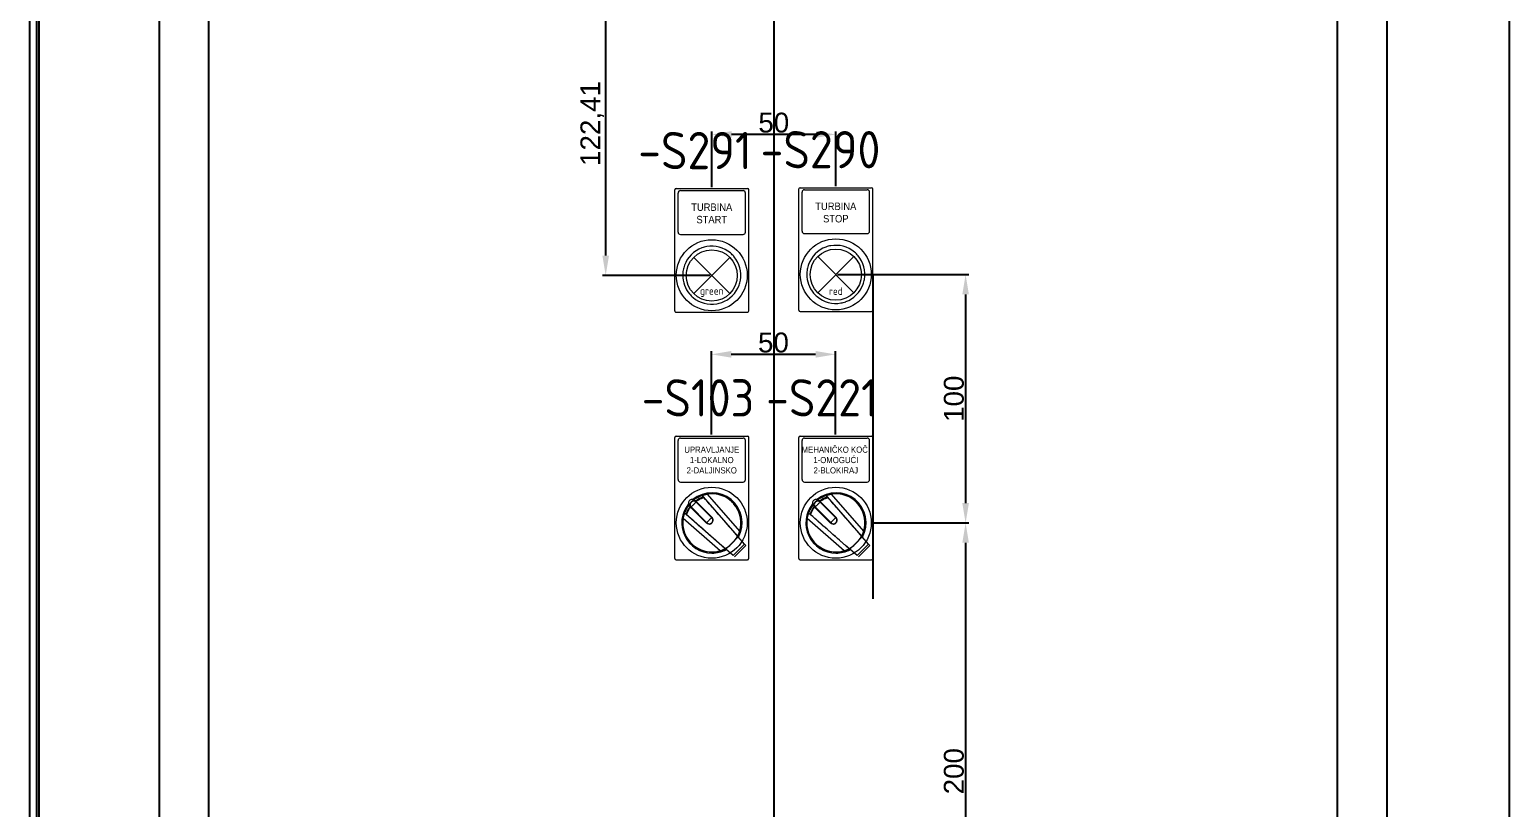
# Model space of a CAD drawing. Header units: millimetres. Extents: x 2936 to 53953, y 1541 to 47526.
# Drawn here: x 42354 to 42950, y 46300 to 46614 of the extents above; entities that cross this region are included whole.
import ezdxf
from ezdxf.enums import TextEntityAlignment as Align

# ---------------------------------------------------------------- set-up
doc = ezdxf.new("R2010")
doc.units = ezdxf.units.MM
doc.linetypes.add('ACAD_ISO03W100', pattern=[30, 12, -18])
doc.layers.add('! NO PLOT !', color=7, linetype='Continuous', true_color=0xff75dd, plot=False)
doc.layers.add('000-PI-Oprema', color=30, linetype='Continuous', lineweight=5)
doc.layers.add('000-PI-ORMAR', color=2, linetype='Continuous')
doc.layers.add('000-PI_TEXT', color=7, linetype='Continuous')
doc.layers.add('KOTE', color=30, linetype='Continuous', plot=False)
doc.styles.add('PI0', font='isocpeur.ttf', dxfattribs={"width": 0.9})
doc.styles.get("Standard").update_dxf_attribs({"font": 'arial.ttf'})
doc.dimstyles.new('ISO-25-lb', dxfattribs={"dimtxt": 8, "dimasz": 8, "dimexe": 1.25, "dimexo": 0.625, "dimtad": 1, "dimtxsty": 'Standard', "dimcen": 5, "dimadec": 0, "dimazin": 0, "dimtfac": 1, "dimtmove": 0, "dimatfit": 3, "dimfxl": 1, "dimarcsym": 0})

# ---------------------------------------------------------------- blocks, each defined once
blk = doc.blocks.new('VX 8226.000_font')
at = {"layer": '! NO PLOT !'}
for p, q in [((24716.17, 8457.65), (24716.17, 6417.65)), ((24736.17, 6422.65), (24736.17, 8452.65)), ((25191.17, 6422.65), (25191.17, 8452.65)), ((25211.17, 6417.65), (25211.17, 8457.65))]:
    blk.add_line(p, q, dxfattribs=at)
at = {"layer": '000-PI-ORMAR'}
for p, q in [((24667.67, 8529.9), (24667.67, 6345.4)), ((24663.98, 8509.4), (24663.98, 6358.4)), ((24666.7, 8509.4), (24666.7, 6358.4)), ((25260.45, 6377.4), (25260.45, 8497.9))]:
    blk.add_line(p, q, dxfattribs=at)
blk = doc.blocks.new('Label_holder_rectangular')
at = {"layer": '000-PI-Oprema'}
for p, q in [((-14.9, -14.4), (-14.9, 34.400002)), ((-14.4, 34.900002), (14.4, 34.900002)), ((-13.6, 17.4), (-13.6, 33.099998)), ((-12.6, 34.099998), (12.6, 34.099998)), ((13.6, 17.4), (13.6, 33.099998)), ((14.9, -14.4), (14.9, 34.400002)), ((-12.6, 16.4), (12.6, 16.4)), ((-14.4, -14.9), (14.4, -14.9))]:
    blk.add_line(p, q, dxfattribs=at)
blk.add_circle((0, 0), 14.3, dxfattribs=at)
for centre, radius, start, end in [((-14.4, 34.4), 0.5, 89.999956, 179.999825), ((-12.6, 33.1), 1, 90.000022, 180.000087), ((12.6, 33.1), 1, 359.999913, 89.999978), ((14.4, 34.4), 0.5, 0.000175, 90.000044), ((-12.6, 17.4), 1, 180, 269.999978), ((12.6, 17.4), 1, 270.000022, 0), ((0, 0), 11.7, 109.999999, 160.000001), ((0, 0), 11.704999, 100, 110), ((0, 0), 11.7, 50, 100), ((0, 0), 11.705, 40.000001, 49.999999), ((0, 0), 11.7, 350, 40), ((0, 0), 11.7, 170, 180), ((0, 0), 11.7, 180, 220), ((0, 0), 11.705, 160, 170), ((0, 0), 11.7, 289.999999, 340.000001), ((0, 0), 11.705, 340, 350), ((0, 0), 11.705, 220.000001, 229.999999), ((0, 0), 11.7, 230, 280), ((0, 0), 11.704999, 280, 290), ((-14.4, -14.4), 0.5, 180, 270.000044), ((14.4, -14.4), 0.5, 269.999956, 0)]:
    blk.add_arc(centre, radius, start, end, dxfattribs=at)
blk = doc.blocks.new('*D893')
at = {"layer": 'Defpoints', "color": 0, "lineweight": 25, "ltscale": 0.25, "transparency": 16777216}
for p in [(42678.96, 46515.41), (42693.86, 46415.41), (42731.29, 46415.41)]:
    blk.add_point(p, dxfattribs=at)
at = {"layer": 'KOTE', "color": 0, "linetype": 'Continuous', "lineweight": -2, "ltscale": 0.25, "transparency": 16777216}
for p, q in [((42679.59, 46515.41), (42732.54, 46515.41)), ((42731.29, 46507.41), (42731.29, 46423.41)), ((42694.49, 46415.41), (42732.54, 46415.41))]:
    blk.add_line(p, q, dxfattribs=at)
at = {"layer": 'KOTE', "color": 0, "lineweight": 25, "ltscale": 0.25, "transparency": 16777216}
for points in [[(42729.95, 46507.41), (42732.62, 46507.41), (42731.29, 46515.41)], [(42729.95, 46423.41), (42732.62, 46423.41), (42731.29, 46415.41)]]:
    blk.add_solid(points, dxfattribs=at)
at = {"layer": 'KOTE', "color": 0, "lineweight": 25, "ltscale": 0.25, "transparency": 16777216, "insert": (42726.58, 46465.41), "char_height": 8, "attachment_point": 5, "rotation": 90}
blk.add_mtext('100', dxfattribs=at)
blk = doc.blocks.new('*D888')
at = {"layer": 'Defpoints', "color": 0, "lineweight": 25, "ltscale": 0.25, "transparency": 16777216}
for p in [(42693.86, 46415.41), (42653.96, 46215.41), (42731.29, 46215.41)]:
    blk.add_point(p, dxfattribs=at)
at = {"layer": 'KOTE', "color": 0, "linetype": 'Continuous', "lineweight": -2, "ltscale": 0.25, "transparency": 16777216}
for p, q in [((42694.49, 46415.41), (42732.54, 46415.41)), ((42731.29, 46407.41), (42731.29, 46223.41)), ((42654.59, 46215.41), (42732.54, 46215.41))]:
    blk.add_line(p, q, dxfattribs=at)
at = {"layer": 'KOTE', "color": 0, "lineweight": 25, "ltscale": 0.25, "transparency": 16777216}
for points in [[(42729.95, 46407.41), (42732.62, 46407.41), (42731.29, 46415.41)], [(42729.95, 46223.41), (42732.62, 46223.41), (42731.29, 46215.41)]]:
    blk.add_solid(points, dxfattribs=at)
at = {"layer": 'KOTE', "color": 0, "lineweight": 25, "ltscale": 0.25, "transparency": 16777216, "insert": (42726.58, 46315.41), "char_height": 8, "attachment_point": 5, "rotation": 90}
blk.add_mtext('200', dxfattribs=at)
blk = doc.blocks.new('*D895')
at = {"layer": 'Defpoints', "color": 0, "lineweight": 25, "ltscale": 0.25, "transparency": 16777216}
for p in [(42628.96, 46571.86), (42628.96, 46550.05), (42678.96, 46550.41)]:
    blk.add_point(p, dxfattribs=at)
at = {"layer": 'KOTE', "color": 0, "linetype": 'Continuous', "lineweight": -2, "ltscale": 0.25, "transparency": 16777216}
for p, q in [((42628.96, 46550.68), (42628.96, 46573.11)), ((42678.96, 46551.03), (42678.96, 46573.11)), ((42670.96, 46571.86), (42636.96, 46571.86))]:
    blk.add_line(p, q, dxfattribs=at)
at = {"layer": 'KOTE', "color": 0, "lineweight": 25, "ltscale": 0.25, "transparency": 16777216}
for points in [[(42636.96, 46573.19), (42636.96, 46570.52), (42628.96, 46571.86)], [(42670.96, 46573.19), (42670.96, 46570.52), (42678.96, 46571.86)]]:
    blk.add_solid(points, dxfattribs=at)
at = {"layer": 'KOTE', "color": 0, "lineweight": 25, "ltscale": 0.25, "transparency": 16777216, "insert": (42653.96, 46576.57), "char_height": 8, "attachment_point": 5}
blk.add_mtext('50', dxfattribs=at)
blk = doc.blocks.new('*D889')
at = {"layer": 'Defpoints', "color": 0, "lineweight": 25, "ltscale": 0.25, "transparency": 16777216}
for p in [(42628.82, 46483.3), (42628.82, 46450.41), (42678.82, 46450.41)]:
    blk.add_point(p, dxfattribs=at)
at = {"layer": 'KOTE', "color": 0, "linetype": 'Continuous', "lineweight": -2, "ltscale": 0.25, "transparency": 16777216}
for p, q in [((42628.82, 46451.03), (42628.82, 46484.55)), ((42670.82, 46483.3), (42636.82, 46483.3)), ((42678.82, 46451.03), (42678.82, 46484.55))]:
    blk.add_line(p, q, dxfattribs=at)
at = {"layer": 'KOTE', "color": 0, "lineweight": 25, "ltscale": 0.25, "transparency": 16777216}
for points in [[(42636.82, 46484.63), (42636.82, 46481.96), (42628.82, 46483.3)], [(42670.82, 46484.63), (42670.82, 46481.96), (42678.82, 46483.3)]]:
    blk.add_solid(points, dxfattribs=at)
at = {"layer": 'KOTE', "color": 0, "lineweight": 25, "ltscale": 0.25, "transparency": 16777216, "insert": (42653.82, 46488.01), "char_height": 8, "attachment_point": 5}
blk.add_mtext('50', dxfattribs=at)
blk = doc.blocks.new('*D940')
at = {"layer": 'Defpoints', "color": 0, "lineweight": 25, "ltscale": 0.25, "transparency": 16777216}
for p in [(42586.21, 46637.47), (42628.96, 46637.47), (42628.96, 46515.05)]:
    blk.add_point(p, dxfattribs=at)
at = {"layer": 'KOTE', "color": 0, "linetype": 'Continuous', "lineweight": -2, "ltscale": 0.25, "transparency": 16777216}
for p, q in [((42628.34, 46637.47), (42584.96, 46637.47)), ((42586.21, 46523.05), (42586.21, 46629.47)), ((42628.34, 46515.05), (42584.96, 46515.05))]:
    blk.add_line(p, q, dxfattribs=at)
at = {"layer": 'KOTE', "color": 0, "lineweight": 25, "ltscale": 0.25, "transparency": 16777216}
for points in [[(42584.88, 46629.47), (42587.55, 46629.47), (42586.21, 46637.47)], [(42584.88, 46523.05), (42587.55, 46523.05), (42586.21, 46515.05)]]:
    blk.add_solid(points, dxfattribs=at)
at = {"layer": 'KOTE', "color": 0, "lineweight": 25, "ltscale": 0.25, "transparency": 16777216, "insert": (42580.78, 46576.26), "char_height": 8, "attachment_point": 5, "rotation": 90}
blk.add_mtext('122,41', dxfattribs=at)

msp = doc.modelspace()

# ---------------------------------------------------------------- linework, layer by layer
at = {"layer": '! NO PLOT !', "lineweight": 25, "ltscale": 0.25}
for p, q in [((42653.964, 47420.899), (42653.964, 46013.706)), ((42693.864, 46515.407), (42693.864, 46384.859))]:
    msp.add_line(p, q, dxfattribs=at)
at = {"layer": '000-PI-Oprema'}
for p, q in [((42621.681, 46522.337), (42636.248, 46507.771)), ((42636.248, 46522.337), (42621.681, 46507.771)), ((42671.681, 46522.691), (42686.248, 46508.124)), ((42686.248, 46522.691), (42671.681, 46508.124)), ((42621.855, 46424.705), (42621.851, 46424.709)), ((42621.867, 46424.692), (42621.855, 46424.705)), ((42621.887, 46424.672), (42621.867, 46424.692)), ((42621.917, 46424.643), (42621.887, 46424.672)), ((42628.963, 46417.455), (42621.915, 46424.503)), ((42621.955, 46424.605), (42621.917, 46424.643)), ((42622.2, 46424.359), (42621.955, 46424.605)), ((42622.285, 46424.275), (42622.2, 46424.359)), ((42622.379, 46424.18), (42622.285, 46424.275)), ((42629.339, 46417.22), (42622.379, 46424.18)), ((42622.499, 46424.202), (42622.445, 46424.255)), ((42622.526, 46424.175), (42622.499, 46424.202)), ((42622.554, 46424.146), (42622.526, 46424.175)), ((42622.643, 46424.058), (42622.554, 46424.146)), ((42622.643, 46424.058), (42622.902, 46424.243)), ((42629.016, 46417.684), (42622.643, 46424.058)), ((42622.902, 46424.243), (42623.167, 46424.419)), ((42623.167, 46424.419), (42623.437, 46424.588)), ((42623.437, 46424.588), (42623.713, 46424.748)), ((42623.713, 46424.748), (42623.994, 46424.9)), ((42623.994, 46424.9), (42624.279, 46425.044)), ((42624.279, 46425.044), (42624.568, 46425.179)), ((42624.568, 46425.179), (42624.862, 46425.306)), ((42624.862, 46425.306), (42625.16, 46425.423)), ((42625.041, 46426.459), (42625.043, 46426.46)), ((42625.045, 46426.455), (42625.041, 46426.459)), ((42625.043, 46426.46), (42625.052, 46426.463)), ((42625.057, 46426.441), (42625.045, 46426.455)), ((42625.052, 46426.463), (42625.066, 46426.469)), ((42625.077, 46426.418), (42625.057, 46426.441)), ((42625.066, 46426.469), (42625.086, 46426.476)), ((42625.106, 46426.385), (42625.077, 46426.418)), ((42625.086, 46426.476), (42625.113, 46426.485)), ((42625.144, 46426.342), (42625.106, 46426.385)), ((42625.113, 46426.485), (42625.145, 46426.496)), ((42625.191, 46426.288), (42625.144, 46426.342)), ((42625.145, 46426.496), (42625.182, 46426.509)), ((42625.16, 46425.423), (42625.461, 46425.532)), ((42625.182, 46426.509), (42625.226, 46426.524)), ((42625.248, 46426.223), (42625.191, 46426.288)), ((42625.226, 46426.524), (42625.275, 46426.541)), ((42625.314, 46426.148), (42625.248, 46426.223)), ((42625.275, 46426.541), (42625.329, 46426.559)), ((42625.389, 46426.062), (42625.314, 46426.148)), ((42625.329, 46426.559), (42625.387, 46426.578)), ((42625.387, 46426.578), (42625.45, 46426.599)), ((42625.474, 46425.966), (42625.389, 46426.062)), ((42625.45, 46426.599), (42625.517, 46426.62)), ((42625.461, 46425.532), (42625.766, 46425.631)), ((42625.568, 46425.858), (42625.474, 46425.966)), ((42625.517, 46426.62), (42625.586, 46426.641)), ((42625.582, 46425.841), (42625.554, 46425.873)), ((42639.307, 46410.203), (42625.568, 46425.858)), ((42625.611, 46425.808), (42625.582, 46425.841)), ((42625.586, 46426.641), (42625.659, 46426.663)), ((42625.64, 46425.774), (42625.611, 46425.808)), ((42625.671, 46425.74), (42625.64, 46425.774)), ((42625.659, 46426.663), (42625.736, 46426.686)), ((42625.702, 46425.704), (42625.671, 46425.74)), ((42625.733, 46425.668), (42625.702, 46425.704)), ((42625.766, 46425.631), (42625.733, 46425.668)), ((42625.736, 46426.686), (42625.817, 46426.709)), ((42626.496, 46424.799), (42625.766, 46425.631)), ((42625.817, 46426.709), (42625.902, 46426.733)), ((42625.902, 46426.733), (42625.991, 46426.758)), ((42625.991, 46426.758), (42626.084, 46426.782)), ((42626.084, 46426.782), (42626.179, 46426.806)), ((42626.179, 46426.806), (42626.277, 46426.83)), ((42626.277, 46426.83), (42626.378, 46426.854)), ((42626.378, 46426.854), (42626.48, 46426.877)), ((42626.48, 46426.877), (42626.584, 46426.9)), ((42627.226, 46423.967), (42626.496, 46424.799)), ((42626.584, 46426.9), (42626.689, 46426.922)), ((42626.689, 46426.922), (42626.794, 46426.943)), ((42626.794, 46426.943), (42626.9, 46426.963)), ((42626.9, 46426.963), (42627.005, 46426.982)), ((42627.005, 46426.982), (42627.11, 46426.999)), ((42627.11, 46426.999), (42627.213, 46427.016)), ((42640.305, 46412.098), (42627.213, 46427.016)), ((42627.956, 46423.136), (42627.226, 46423.967)), ((42671.855, 46424.705), (42671.851, 46424.709)), ((42671.867, 46424.692), (42671.855, 46424.705)), ((42671.887, 46424.672), (42671.867, 46424.692)), ((42671.917, 46424.643), (42671.887, 46424.672)), ((42678.963, 46417.455), (42671.915, 46424.503)), ((42671.955, 46424.605), (42671.917, 46424.643)), ((42672.2, 46424.359), (42671.955, 46424.605)), ((42672.285, 46424.275), (42672.2, 46424.359)), ((42672.379, 46424.18), (42672.285, 46424.275)), ((42679.339, 46417.22), (42672.379, 46424.18)), ((42672.499, 46424.202), (42672.445, 46424.255)), ((42672.526, 46424.175), (42672.499, 46424.202)), ((42672.554, 46424.146), (42672.526, 46424.175)), ((42672.643, 46424.058), (42672.554, 46424.146)), ((42672.643, 46424.058), (42672.902, 46424.243)), ((42679.016, 46417.684), (42672.643, 46424.058)), ((42672.902, 46424.243), (42673.167, 46424.419)), ((42673.167, 46424.419), (42673.437, 46424.588)), ((42673.437, 46424.588), (42673.713, 46424.748)), ((42673.713, 46424.748), (42673.994, 46424.9)), ((42673.994, 46424.9), (42674.279, 46425.044)), ((42674.279, 46425.044), (42674.568, 46425.179)), ((42674.568, 46425.179), (42674.862, 46425.306)), ((42674.862, 46425.306), (42675.16, 46425.423)), ((42675.041, 46426.459), (42675.043, 46426.46)), ((42675.045, 46426.455), (42675.041, 46426.459)), ((42675.043, 46426.46), (42675.052, 46426.463)), ((42675.057, 46426.441), (42675.045, 46426.455)), ((42675.052, 46426.463), (42675.066, 46426.469)), ((42675.077, 46426.418), (42675.057, 46426.441)), ((42675.066, 46426.469), (42675.086, 46426.476)), ((42675.106, 46426.385), (42675.077, 46426.418)), ((42675.086, 46426.476), (42675.113, 46426.485)), ((42675.144, 46426.342), (42675.106, 46426.385)), ((42675.113, 46426.485), (42675.145, 46426.496)), ((42675.191, 46426.288), (42675.144, 46426.342)), ((42675.145, 46426.496), (42675.182, 46426.509)), ((42675.16, 46425.423), (42675.461, 46425.532)), ((42675.182, 46426.509), (42675.226, 46426.524)), ((42675.248, 46426.223), (42675.191, 46426.288)), ((42675.226, 46426.524), (42675.275, 46426.541)), ((42675.314, 46426.148), (42675.248, 46426.223)), ((42675.275, 46426.541), (42675.329, 46426.559)), ((42675.389, 46426.062), (42675.314, 46426.148)), ((42675.329, 46426.559), (42675.387, 46426.578)), ((42675.387, 46426.578), (42675.45, 46426.599)), ((42675.474, 46425.966), (42675.389, 46426.062)), ((42675.45, 46426.599), (42675.517, 46426.62)), ((42675.461, 46425.532), (42675.766, 46425.631)), ((42675.568, 46425.858), (42675.474, 46425.966)), ((42675.517, 46426.62), (42675.586, 46426.641)), ((42675.582, 46425.841), (42675.554, 46425.873)), ((42689.307, 46410.203), (42675.568, 46425.858)), ((42675.611, 46425.808), (42675.582, 46425.841)), ((42675.586, 46426.641), (42675.659, 46426.663)), ((42675.64, 46425.774), (42675.611, 46425.808)), ((42675.671, 46425.74), (42675.64, 46425.774)), ((42675.659, 46426.663), (42675.736, 46426.686)), ((42675.702, 46425.704), (42675.671, 46425.74)), ((42675.733, 46425.668), (42675.702, 46425.704)), ((42675.766, 46425.631), (42675.733, 46425.668)), ((42675.736, 46426.686), (42675.817, 46426.709)), ((42676.496, 46424.799), (42675.766, 46425.631)), ((42675.817, 46426.709), (42675.902, 46426.733)), ((42675.902, 46426.733), (42675.991, 46426.758)), ((42675.991, 46426.758), (42676.084, 46426.782)), ((42676.084, 46426.782), (42676.179, 46426.806)), ((42676.179, 46426.806), (42676.277, 46426.83)), ((42676.277, 46426.83), (42676.378, 46426.854)), ((42676.378, 46426.854), (42676.48, 46426.877)), ((42676.48, 46426.877), (42676.584, 46426.9)), ((42677.226, 46423.967), (42676.496, 46424.799)), ((42676.584, 46426.9), (42676.689, 46426.922)), ((42676.689, 46426.922), (42676.794, 46426.943)), ((42676.794, 46426.943), (42676.9, 46426.963)), ((42676.9, 46426.963), (42677.005, 46426.982)), ((42677.005, 46426.982), (42677.11, 46426.999)), ((42677.11, 46426.999), (42677.213, 46427.016)), ((42690.305, 46412.098), (42677.213, 46427.016)), ((42677.956, 46423.136), (42677.226, 46423.967)), ((42617.456, 46417.433), (42617.475, 46417.538)), ((42617.475, 46417.538), (42617.495, 46417.644)), ((42617.495, 46417.644), (42617.516, 46417.749)), ((42617.516, 46417.749), (42617.538, 46417.854)), ((42617.538, 46417.854), (42617.561, 46417.958)), ((42617.561, 46417.958), (42617.584, 46418.06)), ((42617.584, 46418.06), (42617.608, 46418.161)), ((42617.608, 46418.161), (42617.632, 46418.259)), ((42617.632, 46418.259), (42617.656, 46418.354)), ((42617.656, 46418.354), (42617.68, 46418.447)), ((42617.68, 46418.447), (42617.705, 46418.536)), ((42617.705, 46418.536), (42617.728, 46418.621)), ((42617.728, 46418.621), (42617.752, 46418.702)), ((42617.752, 46418.702), (42617.775, 46418.779)), ((42617.775, 46418.779), (42617.797, 46418.852)), ((42617.797, 46418.852), (42617.818, 46418.921)), ((42617.818, 46418.921), (42617.839, 46418.988)), ((42617.839, 46418.988), (42617.86, 46419.051)), ((42617.86, 46419.051), (42617.879, 46419.109)), ((42617.879, 46419.109), (42617.897, 46419.163)), ((42617.897, 46419.163), (42617.913, 46419.212)), ((42617.913, 46419.212), (42617.928, 46419.255)), ((42617.928, 46419.255), (42617.942, 46419.293)), ((42617.942, 46419.293), (42617.953, 46419.325)), ((42617.953, 46419.325), (42617.962, 46419.352)), ((42617.962, 46419.352), (42617.969, 46419.372)), ((42617.969, 46419.372), (42617.975, 46419.386)), ((42617.975, 46419.386), (42617.978, 46419.394)), ((42617.978, 46419.394), (42617.979, 46419.397)), ((42617.983, 46419.393), (42617.979, 46419.397)), ((42617.997, 46419.381), (42617.983, 46419.393)), ((42618.02, 46419.361), (42617.997, 46419.381)), ((42618.053, 46419.332), (42618.02, 46419.361)), ((42618.096, 46419.294), (42618.053, 46419.332)), ((42618.15, 46419.247), (42618.096, 46419.294)), ((42618.215, 46419.19), (42618.15, 46419.247)), ((42618.29, 46419.124), (42618.215, 46419.19)), ((42618.375, 46419.049), (42618.29, 46419.124)), ((42618.472, 46418.964), (42618.375, 46419.049)), ((42618.58, 46418.87), (42618.472, 46418.964)), ((42618.597, 46418.856), (42618.565, 46418.884)), ((42634.235, 46405.131), (42618.58, 46418.87)), ((42618.63, 46418.827), (42618.597, 46418.856)), ((42618.664, 46418.798), (42618.63, 46418.827)), ((42618.698, 46418.767), (42618.664, 46418.798)), ((42618.734, 46418.736), (42618.698, 46418.767)), ((42618.77, 46418.705), (42618.734, 46418.736)), ((42618.807, 46418.672), (42618.77, 46418.705)), ((42618.807, 46418.672), (42618.906, 46418.977)), ((42619.639, 46417.942), (42618.807, 46418.672)), ((42618.906, 46418.977), (42619.015, 46419.278)), ((42619.015, 46419.278), (42619.132, 46419.576)), ((42619.132, 46419.576), (42619.259, 46419.87)), ((42619.259, 46419.87), (42619.394, 46420.159)), ((42619.394, 46420.159), (42619.538, 46420.444)), ((42619.538, 46420.444), (42619.69, 46420.725)), ((42620.471, 46417.212), (42619.639, 46417.942)), ((42619.69, 46420.725), (42619.85, 46421)), ((42619.733, 46422.583), (42619.729, 46422.587)), ((42619.745, 46422.571), (42619.733, 46422.583)), ((42619.766, 46422.551), (42619.745, 46422.571)), ((42619.795, 46422.521), (42619.766, 46422.551)), ((42619.833, 46422.483), (42619.795, 46422.521)), ((42619.881, 46422.436), (42619.833, 46422.483)), ((42619.85, 46421), (42620.019, 46421.271)), ((42619.937, 46422.38), (42619.881, 46422.436)), ((42627.443, 46415.015), (42619.935, 46422.523)), ((42620.003, 46422.314), (42619.937, 46422.38)), ((42620.078, 46422.238), (42620.003, 46422.314)), ((42620.019, 46421.271), (42620.195, 46421.536)), ((42620.163, 46422.153), (42620.078, 46422.238)), ((42620.257, 46422.059), (42620.163, 46422.153)), ((42620.263, 46421.912), (42620.183, 46421.993)), ((42620.195, 46421.536), (42620.38, 46421.795)), ((42627.218, 46415.099), (42620.257, 46422.059)), ((42620.292, 46421.884), (42620.263, 46421.912)), ((42620.38, 46421.795), (42620.292, 46421.884)), ((42626.754, 46415.422), (42620.38, 46421.795)), ((42628.685, 46422.304), (42627.956, 46423.136)), ((42629.415, 46421.472), (42628.685, 46422.304)), ((42629.066, 46417.632), (42629.016, 46417.684)), ((42629.113, 46417.578), (42629.066, 46417.632)), ((42629.158, 46417.522), (42629.113, 46417.578)), ((42629.2, 46417.464), (42629.158, 46417.522)), ((42629.24, 46417.404), (42629.2, 46417.464)), ((42630.145, 46420.641), (42629.415, 46421.472)), ((42630.874, 46419.81), (42630.145, 46420.641)), ((42631.604, 46418.979), (42630.874, 46419.81)), ((42633.062, 46417.317), (42631.604, 46418.979)), ((42667.456, 46417.433), (42667.475, 46417.538)), ((42667.475, 46417.538), (42667.495, 46417.644)), ((42667.495, 46417.644), (42667.516, 46417.749)), ((42667.516, 46417.749), (42667.538, 46417.854)), ((42667.538, 46417.854), (42667.561, 46417.958)), ((42667.561, 46417.958), (42667.584, 46418.06)), ((42667.584, 46418.06), (42667.608, 46418.161)), ((42667.608, 46418.161), (42667.632, 46418.259)), ((42667.632, 46418.259), (42667.656, 46418.354)), ((42667.656, 46418.354), (42667.68, 46418.447)), ((42667.68, 46418.447), (42667.705, 46418.536)), ((42667.705, 46418.536), (42667.728, 46418.621)), ((42667.728, 46418.621), (42667.752, 46418.702)), ((42667.752, 46418.702), (42667.775, 46418.779)), ((42667.775, 46418.779), (42667.797, 46418.852)), ((42667.797, 46418.852), (42667.818, 46418.921)), ((42667.818, 46418.921), (42667.839, 46418.988)), ((42667.839, 46418.988), (42667.86, 46419.051)), ((42667.86, 46419.051), (42667.879, 46419.109)), ((42667.879, 46419.109), (42667.897, 46419.163)), ((42667.897, 46419.163), (42667.913, 46419.212)), ((42667.913, 46419.212), (42667.928, 46419.255)), ((42667.928, 46419.255), (42667.942, 46419.293)), ((42667.942, 46419.293), (42667.953, 46419.325)), ((42667.953, 46419.325), (42667.962, 46419.352)), ((42667.962, 46419.352), (42667.969, 46419.372)), ((42667.969, 46419.372), (42667.975, 46419.386)), ((42667.975, 46419.386), (42667.978, 46419.394)), ((42667.978, 46419.394), (42667.979, 46419.397)), ((42667.983, 46419.393), (42667.979, 46419.397)), ((42667.997, 46419.381), (42667.983, 46419.393)), ((42668.02, 46419.361), (42667.997, 46419.381)), ((42668.053, 46419.332), (42668.02, 46419.361)), ((42668.096, 46419.294), (42668.053, 46419.332)), ((42668.15, 46419.247), (42668.096, 46419.294)), ((42668.215, 46419.19), (42668.15, 46419.247)), ((42668.29, 46419.124), (42668.215, 46419.19)), ((42668.375, 46419.049), (42668.29, 46419.124)), ((42668.472, 46418.964), (42668.375, 46419.049)), ((42668.58, 46418.87), (42668.472, 46418.964)), ((42668.597, 46418.856), (42668.565, 46418.884)), ((42684.235, 46405.131), (42668.58, 46418.87)), ((42668.63, 46418.827), (42668.597, 46418.856)), ((42668.664, 46418.798), (42668.63, 46418.827)), ((42668.698, 46418.767), (42668.664, 46418.798)), ((42668.734, 46418.736), (42668.698, 46418.767)), ((42668.77, 46418.705), (42668.734, 46418.736)), ((42668.807, 46418.672), (42668.77, 46418.705)), ((42668.807, 46418.672), (42668.906, 46418.977)), ((42669.639, 46417.942), (42668.807, 46418.672)), ((42668.906, 46418.977), (42669.015, 46419.278)), ((42669.015, 46419.278), (42669.132, 46419.576)), ((42669.132, 46419.576), (42669.259, 46419.87)), ((42669.259, 46419.87), (42669.394, 46420.159)), ((42669.394, 46420.159), (42669.538, 46420.444)), ((42669.538, 46420.444), (42669.69, 46420.725)), ((42670.471, 46417.212), (42669.639, 46417.942)), ((42669.69, 46420.725), (42669.85, 46421)), ((42669.733, 46422.583), (42669.729, 46422.587)), ((42669.745, 46422.571), (42669.733, 46422.583)), ((42669.766, 46422.551), (42669.745, 46422.571)), ((42669.795, 46422.521), (42669.766, 46422.551)), ((42669.833, 46422.483), (42669.795, 46422.521)), ((42669.881, 46422.436), (42669.833, 46422.483)), ((42669.85, 46421), (42670.019, 46421.271)), ((42669.937, 46422.38), (42669.881, 46422.436)), ((42677.443, 46415.015), (42669.935, 46422.523)), ((42670.003, 46422.314), (42669.937, 46422.38)), ((42670.078, 46422.238), (42670.003, 46422.314)), ((42670.019, 46421.271), (42670.195, 46421.536)), ((42670.163, 46422.153), (42670.078, 46422.238)), ((42670.257, 46422.059), (42670.163, 46422.153)), ((42670.263, 46421.912), (42670.183, 46421.993)), ((42670.195, 46421.536), (42670.38, 46421.795)), ((42677.218, 46415.099), (42670.257, 46422.059)), ((42670.292, 46421.884), (42670.263, 46421.912)), ((42670.38, 46421.795), (42670.292, 46421.884)), ((42676.754, 46415.422), (42670.38, 46421.795)), ((42678.685, 46422.304), (42677.956, 46423.136)), ((42679.415, 46421.472), (42678.685, 46422.304)), ((42679.066, 46417.632), (42679.016, 46417.684)), ((42679.113, 46417.578), (42679.066, 46417.632)), ((42679.158, 46417.522), (42679.113, 46417.578)), ((42679.2, 46417.464), (42679.158, 46417.522)), ((42679.24, 46417.404), (42679.2, 46417.464)), ((42680.145, 46420.641), (42679.415, 46421.472)), ((42680.874, 46419.81), (42680.145, 46420.641)), ((42681.604, 46418.979), (42680.874, 46419.81)), ((42683.062, 46417.317), (42681.604, 46418.979)), ((42617.422, 46417.225), (42617.439, 46417.328)), ((42632.34, 46404.133), (42617.422, 46417.225)), ((42617.439, 46417.328), (42617.456, 46417.433)), ((42621.302, 46416.482), (42620.471, 46417.212)), ((42622.134, 46415.752), (42621.302, 46416.482)), ((42622.965, 46415.023), (42622.134, 46415.752)), ((42623.797, 46414.293), (42622.965, 46415.023)), ((42624.628, 46413.564), (42623.797, 46414.293)), ((42625.459, 46412.834), (42624.628, 46413.564)), ((42627.121, 46411.376), (42625.459, 46412.834)), ((42626.805, 46415.372), (42626.754, 46415.422)), ((42626.86, 46415.325), (42626.805, 46415.372)), ((42626.916, 46415.28), (42626.86, 46415.325)), ((42626.974, 46415.238), (42626.916, 46415.28)), ((42627.034, 46415.198), (42626.974, 46415.238)), ((42627.095, 46415.161), (42627.034, 46415.198)), ((42627.159, 46415.127), (42627.095, 46415.161)), ((42627.223, 46415.096), (42627.159, 46415.127)), ((42627.289, 46415.068), (42627.223, 46415.096)), ((42627.356, 46415.043), (42627.289, 46415.068)), ((42627.425, 46415.021), (42627.356, 46415.043)), ((42627.494, 46415.001), (42627.425, 46415.021)), ((42627.564, 46414.985), (42627.494, 46415.001)), ((42627.635, 46414.973), (42627.564, 46414.985)), ((42627.706, 46414.963), (42627.635, 46414.973)), ((42627.777, 46414.957), (42627.706, 46414.963)), ((42627.849, 46414.953), (42627.777, 46414.957)), ((42627.921, 46414.953), (42627.849, 46414.953)), ((42627.921, 46414.953), (42627.993, 46414.957)), ((42627.993, 46414.957), (42628.064, 46414.963)), ((42628.064, 46414.963), (42628.135, 46414.973)), ((42628.135, 46414.973), (42628.206, 46414.985)), ((42628.206, 46414.985), (42628.276, 46415.001)), ((42628.276, 46415.001), (42628.345, 46415.021)), ((42628.345, 46415.021), (42628.413, 46415.043)), ((42628.413, 46415.043), (42628.481, 46415.068)), ((42628.481, 46415.068), (42628.547, 46415.096)), ((42628.547, 46415.096), (42628.611, 46415.127)), ((42628.611, 46415.127), (42628.675, 46415.161)), ((42628.675, 46415.161), (42628.736, 46415.198)), ((42628.736, 46415.198), (42628.796, 46415.238)), ((42628.796, 46415.238), (42628.854, 46415.28)), ((42628.854, 46415.28), (42628.91, 46415.325)), ((42628.91, 46415.325), (42628.964, 46415.372)), ((42629.423, 46416.995), (42628.963, 46417.455)), ((42628.964, 46415.372), (42629.016, 46415.422)), ((42629.016, 46415.422), (42629.066, 46415.473)), ((42629.066, 46415.473), (42629.113, 46415.528)), ((42629.113, 46415.528), (42629.158, 46415.584)), ((42629.158, 46415.584), (42629.2, 46415.642)), ((42629.2, 46415.642), (42629.24, 46415.702)), ((42629.277, 46417.343), (42629.24, 46417.404)), ((42629.24, 46415.702), (42629.277, 46415.763)), ((42629.311, 46417.279), (42629.277, 46417.343)), ((42629.277, 46415.763), (42629.311, 46415.827)), ((42629.342, 46417.215), (42629.311, 46417.279)), ((42629.311, 46415.827), (42629.342, 46415.891)), ((42629.37, 46417.149), (42629.342, 46417.215)), ((42629.342, 46415.891), (42629.37, 46415.957)), ((42629.395, 46417.081), (42629.37, 46417.149)), ((42629.37, 46415.957), (42629.395, 46416.025)), ((42629.417, 46417.013), (42629.395, 46417.081)), ((42629.395, 46416.025), (42629.417, 46416.093)), ((42629.436, 46416.944), (42629.417, 46417.013)), ((42629.417, 46416.093), (42629.436, 46416.162)), ((42629.452, 46416.874), (42629.436, 46416.944)), ((42629.436, 46416.162), (42629.452, 46416.232)), ((42629.465, 46416.803), (42629.452, 46416.874)), ((42629.452, 46416.232), (42629.465, 46416.303)), ((42629.475, 46416.732), (42629.465, 46416.803)), ((42629.465, 46416.303), (42629.475, 46416.374)), ((42629.481, 46416.661), (42629.475, 46416.732)), ((42629.475, 46416.374), (42629.481, 46416.445)), ((42629.485, 46416.589), (42629.481, 46416.661)), ((42629.481, 46416.445), (42629.485, 46416.517)), ((42629.485, 46416.517), (42629.485, 46416.589)), ((42633.791, 46416.486), (42633.062, 46417.317)), ((42634.52, 46415.655), (42633.791, 46416.486)), ((42635.249, 46414.825), (42634.52, 46415.655)), ((42635.978, 46413.994), (42635.249, 46414.825)), ((42637.435, 46412.334), (42635.978, 46413.994)), ((42638.164, 46411.503), (42637.435, 46412.334)), ((42639.62, 46409.843), (42638.164, 46411.503)), ((42640.093, 46411.449), (42640.168, 46411.665)), ((42640.168, 46411.665), (42640.239, 46411.883)), ((42640.239, 46411.883), (42640.305, 46412.098)), ((42667.422, 46417.225), (42667.439, 46417.328)), ((42682.34, 46404.133), (42667.422, 46417.225)), ((42667.439, 46417.328), (42667.456, 46417.433)), ((42671.302, 46416.482), (42670.471, 46417.212)), ((42672.134, 46415.752), (42671.302, 46416.482)), ((42672.965, 46415.023), (42672.134, 46415.752)), ((42673.797, 46414.293), (42672.965, 46415.023)), ((42674.628, 46413.564), (42673.797, 46414.293)), ((42675.459, 46412.834), (42674.628, 46413.564)), ((42677.121, 46411.376), (42675.459, 46412.834)), ((42676.805, 46415.372), (42676.754, 46415.422)), ((42676.86, 46415.325), (42676.805, 46415.372)), ((42676.916, 46415.28), (42676.86, 46415.325)), ((42676.974, 46415.238), (42676.916, 46415.28)), ((42677.034, 46415.198), (42676.974, 46415.238)), ((42677.095, 46415.161), (42677.034, 46415.198)), ((42677.159, 46415.127), (42677.095, 46415.161)), ((42677.223, 46415.096), (42677.159, 46415.127)), ((42677.289, 46415.068), (42677.223, 46415.096)), ((42677.356, 46415.043), (42677.289, 46415.068)), ((42677.425, 46415.021), (42677.356, 46415.043)), ((42677.494, 46415.001), (42677.425, 46415.021)), ((42677.564, 46414.985), (42677.494, 46415.001)), ((42677.635, 46414.973), (42677.564, 46414.985)), ((42677.706, 46414.963), (42677.635, 46414.973)), ((42677.777, 46414.957), (42677.706, 46414.963)), ((42677.849, 46414.953), (42677.777, 46414.957)), ((42677.921, 46414.953), (42677.849, 46414.953)), ((42677.921, 46414.953), (42677.993, 46414.957)), ((42677.993, 46414.957), (42678.064, 46414.963)), ((42678.064, 46414.963), (42678.135, 46414.973)), ((42678.135, 46414.973), (42678.206, 46414.985)), ((42678.206, 46414.985), (42678.276, 46415.001)), ((42678.276, 46415.001), (42678.345, 46415.021)), ((42678.345, 46415.021), (42678.413, 46415.043)), ((42678.413, 46415.043), (42678.481, 46415.068)), ((42678.481, 46415.068), (42678.547, 46415.096)), ((42678.547, 46415.096), (42678.611, 46415.127)), ((42678.611, 46415.127), (42678.675, 46415.161)), ((42678.675, 46415.161), (42678.736, 46415.198)), ((42678.736, 46415.198), (42678.796, 46415.238)), ((42678.796, 46415.238), (42678.854, 46415.28)), ((42678.854, 46415.28), (42678.91, 46415.325)), ((42678.91, 46415.325), (42678.964, 46415.372)), ((42679.423, 46416.995), (42678.963, 46417.455)), ((42678.964, 46415.372), (42679.016, 46415.422)), ((42679.016, 46415.422), (42679.066, 46415.473)), ((42679.066, 46415.473), (42679.113, 46415.528)), ((42679.113, 46415.528), (42679.158, 46415.584)), ((42679.158, 46415.584), (42679.2, 46415.642)), ((42679.2, 46415.642), (42679.24, 46415.702)), ((42679.277, 46417.343), (42679.24, 46417.404)), ((42679.24, 46415.702), (42679.277, 46415.763)), ((42679.311, 46417.279), (42679.277, 46417.343)), ((42679.277, 46415.763), (42679.311, 46415.827)), ((42679.342, 46417.215), (42679.311, 46417.279)), ((42679.311, 46415.827), (42679.342, 46415.891)), ((42679.37, 46417.149), (42679.342, 46417.215)), ((42679.342, 46415.891), (42679.37, 46415.957)), ((42679.395, 46417.081), (42679.37, 46417.149)), ((42679.37, 46415.957), (42679.395, 46416.025)), ((42679.417, 46417.013), (42679.395, 46417.081)), ((42679.395, 46416.025), (42679.417, 46416.093)), ((42679.436, 46416.944), (42679.417, 46417.013)), ((42679.417, 46416.093), (42679.436, 46416.162)), ((42679.452, 46416.874), (42679.436, 46416.944)), ((42679.436, 46416.162), (42679.452, 46416.232)), ((42679.465, 46416.803), (42679.452, 46416.874)), ((42679.452, 46416.232), (42679.465, 46416.303)), ((42679.475, 46416.732), (42679.465, 46416.803)), ((42679.465, 46416.303), (42679.475, 46416.374)), ((42679.481, 46416.661), (42679.475, 46416.732)), ((42679.475, 46416.374), (42679.481, 46416.445)), ((42679.485, 46416.589), (42679.481, 46416.661)), ((42679.481, 46416.445), (42679.485, 46416.517)), ((42679.485, 46416.517), (42679.485, 46416.589)), ((42683.791, 46416.486), (42683.062, 46417.317)), ((42684.52, 46415.655), (42683.791, 46416.486)), ((42685.249, 46414.825), (42684.52, 46415.655)), ((42685.978, 46413.994), (42685.249, 46414.825)), ((42687.435, 46412.334), (42685.978, 46413.994)), ((42688.164, 46411.503), (42687.435, 46412.334)), ((42689.62, 46409.843), (42688.164, 46411.503)), ((42690.093, 46411.449), (42690.168, 46411.665)), ((42690.168, 46411.665), (42690.239, 46411.883)), ((42690.239, 46411.883), (42690.305, 46412.098)), ((42627.952, 46410.647), (42627.121, 46411.376)), ((42628.783, 46409.918), (42627.952, 46410.647)), ((42629.613, 46409.189), (42628.783, 46409.918)), ((42630.444, 46408.46), (42629.613, 46409.189)), ((42632.935, 46406.274), (42630.444, 46408.46)), ((42634.594, 46404.818), (42632.935, 46406.274)), ((42633.294, 46405.957), (42633.295, 46405.958)), ((42634.594, 46404.818), (42639.62, 46409.843)), ((42634.599, 46404.812), (42639.626, 46409.839)), ((42637.531, 46402.239), (42642.199, 46406.907)), ((42638.154, 46401.692), (42642.745, 46406.284)), ((42638.48, 46411.143), (42638.481, 46411.144)), ((42639.306, 46410.202), (42639.307, 46410.203)), ((42639.626, 46409.839), (42639.307, 46410.203)), ((42642.199, 46406.907), (42639.626, 46409.839)), ((42639.64, 46410.134), (42639.643, 46410.198)), ((42639.642, 46410.071), (42639.64, 46410.134)), ((42639.65, 46410.01), (42639.642, 46410.071)), ((42639.643, 46410.198), (42639.651, 46410.262)), ((42639.663, 46409.95), (42639.65, 46410.01)), ((42639.651, 46410.262), (42639.664, 46410.328)), ((42639.681, 46409.89), (42639.663, 46409.95)), ((42639.664, 46410.328), (42639.681, 46410.395)), ((42639.681, 46410.395), (42639.702, 46410.463)), ((42639.704, 46409.831), (42639.681, 46409.89)), ((42639.702, 46410.463), (42639.727, 46410.534)), ((42639.732, 46409.772), (42639.704, 46409.831)), ((42639.727, 46410.534), (42639.756, 46410.606)), ((42639.766, 46409.712), (42639.732, 46409.772)), ((42639.756, 46410.606), (42639.788, 46410.681)), ((42639.805, 46409.653), (42639.766, 46409.712)), ((42639.788, 46410.681), (42639.861, 46410.852)), ((42639.849, 46409.593), (42639.805, 46409.653)), ((42639.897, 46409.532), (42639.849, 46409.593)), ((42639.861, 46410.852), (42639.938, 46411.039)), ((42639.948, 46409.472), (42639.897, 46409.532)), ((42639.938, 46411.039), (42640.016, 46411.239)), ((42640.016, 46411.239), (42640.093, 46411.449)), ((42642.745, 46406.284), (42642.199, 46406.907)), ((42677.952, 46410.647), (42677.121, 46411.376)), ((42678.783, 46409.918), (42677.952, 46410.647)), ((42679.613, 46409.189), (42678.783, 46409.918)), ((42680.444, 46408.46), (42679.613, 46409.189)), ((42682.935, 46406.274), (42680.444, 46408.46)), ((42684.594, 46404.818), (42682.935, 46406.274)), ((42683.294, 46405.957), (42683.295, 46405.958)), ((42684.594, 46404.818), (42689.62, 46409.843)), ((42684.599, 46404.812), (42689.626, 46409.839)), ((42687.531, 46402.239), (42692.199, 46406.907)), ((42688.154, 46401.692), (42692.745, 46406.284)), ((42688.48, 46411.143), (42688.481, 46411.144)), ((42689.306, 46410.202), (42689.307, 46410.203)), ((42689.626, 46409.839), (42689.307, 46410.203)), ((42692.199, 46406.907), (42689.626, 46409.839)), ((42689.64, 46410.134), (42689.643, 46410.198)), ((42689.642, 46410.071), (42689.64, 46410.134)), ((42689.65, 46410.01), (42689.642, 46410.071)), ((42689.643, 46410.198), (42689.651, 46410.262)), ((42689.663, 46409.95), (42689.65, 46410.01)), ((42689.651, 46410.262), (42689.664, 46410.328)), ((42689.681, 46409.89), (42689.663, 46409.95)), ((42689.664, 46410.328), (42689.681, 46410.395)), ((42689.681, 46410.395), (42689.702, 46410.463)), ((42689.704, 46409.831), (42689.681, 46409.89)), ((42689.702, 46410.463), (42689.727, 46410.534)), ((42689.732, 46409.772), (42689.704, 46409.831)), ((42689.727, 46410.534), (42689.756, 46410.606)), ((42689.766, 46409.712), (42689.732, 46409.772)), ((42689.756, 46410.606), (42689.788, 46410.681)), ((42689.805, 46409.653), (42689.766, 46409.712)), ((42689.788, 46410.681), (42689.861, 46410.852)), ((42689.849, 46409.593), (42689.805, 46409.653)), ((42689.897, 46409.532), (42689.849, 46409.593)), ((42689.861, 46410.852), (42689.938, 46411.039)), ((42689.948, 46409.472), (42689.897, 46409.532)), ((42689.938, 46411.039), (42690.016, 46411.239)), ((42690.016, 46411.239), (42690.093, 46411.449)), ((42692.745, 46406.284), (42692.199, 46406.907)), ((42632.34, 46404.133), (42632.477, 46404.174)), ((42632.477, 46404.174), (42632.615, 46404.217)), ((42632.615, 46404.217), (42632.753, 46404.263)), ((42632.753, 46404.263), (42632.892, 46404.31)), ((42632.892, 46404.31), (42633.028, 46404.358)), ((42633.028, 46404.358), (42633.162, 46404.408)), ((42633.162, 46404.408), (42633.292, 46404.457)), ((42633.292, 46404.457), (42633.417, 46404.507)), ((42633.417, 46404.507), (42633.537, 46404.556)), ((42633.537, 46404.556), (42633.65, 46404.604)), ((42633.65, 46404.604), (42633.757, 46404.65)), ((42633.757, 46404.65), (42633.831, 46404.682)), ((42633.831, 46404.682), (42633.904, 46404.71)), ((42633.904, 46404.71), (42633.975, 46404.736)), ((42633.975, 46404.736), (42634.044, 46404.757)), ((42634.044, 46404.757), (42634.111, 46404.774)), ((42634.111, 46404.774), (42634.177, 46404.787)), ((42634.177, 46404.787), (42634.241, 46404.795)), ((42634.235, 46405.131), (42634.236, 46405.132)), ((42634.599, 46404.812), (42634.235, 46405.131)), ((42634.241, 46404.795), (42634.304, 46404.798)), ((42634.366, 46404.796), (42634.304, 46404.798)), ((42634.428, 46404.788), (42634.366, 46404.796)), ((42634.489, 46404.775), (42634.428, 46404.788)), ((42634.549, 46404.757), (42634.489, 46404.775)), ((42634.608, 46404.734), (42634.549, 46404.757)), ((42637.531, 46402.239), (42634.599, 46404.812)), ((42634.667, 46404.705), (42634.608, 46404.734)), ((42634.726, 46404.671), (42634.667, 46404.705)), ((42634.785, 46404.633), (42634.726, 46404.671)), ((42634.845, 46404.589), (42634.785, 46404.633)), ((42634.905, 46404.541), (42634.845, 46404.589)), ((42634.966, 46404.49), (42634.905, 46404.541)), ((42682.34, 46404.133), (42682.477, 46404.174)), ((42682.477, 46404.174), (42682.615, 46404.217)), ((42682.615, 46404.217), (42682.753, 46404.263)), ((42682.753, 46404.263), (42682.892, 46404.31)), ((42682.892, 46404.31), (42683.028, 46404.358)), ((42683.028, 46404.358), (42683.162, 46404.408)), ((42683.162, 46404.408), (42683.292, 46404.457)), ((42683.292, 46404.457), (42683.417, 46404.507)), ((42683.417, 46404.507), (42683.537, 46404.556)), ((42683.537, 46404.556), (42683.65, 46404.604)), ((42683.65, 46404.604), (42683.757, 46404.65)), ((42683.757, 46404.65), (42683.831, 46404.682)), ((42683.831, 46404.682), (42683.904, 46404.71)), ((42683.904, 46404.71), (42683.975, 46404.736)), ((42683.975, 46404.736), (42684.044, 46404.757)), ((42684.044, 46404.757), (42684.111, 46404.774)), ((42684.111, 46404.774), (42684.177, 46404.787)), ((42684.177, 46404.787), (42684.241, 46404.795)), ((42684.235, 46405.131), (42684.236, 46405.132)), ((42684.599, 46404.812), (42684.235, 46405.131)), ((42684.241, 46404.795), (42684.304, 46404.798)), ((42684.366, 46404.796), (42684.304, 46404.798)), ((42684.428, 46404.788), (42684.366, 46404.796)), ((42684.489, 46404.775), (42684.428, 46404.788)), ((42684.549, 46404.757), (42684.489, 46404.775)), ((42684.608, 46404.734), (42684.549, 46404.757)), ((42687.531, 46402.239), (42684.599, 46404.812)), ((42684.667, 46404.705), (42684.608, 46404.734)), ((42684.726, 46404.671), (42684.667, 46404.705)), ((42684.785, 46404.633), (42684.726, 46404.671)), ((42684.845, 46404.589), (42684.785, 46404.633)), ((42684.905, 46404.541), (42684.845, 46404.589)), ((42684.966, 46404.49), (42684.905, 46404.541))]:
    msp.add_line(p, q, dxfattribs=at)
for points in [[(42621.436, 46424.817), (42621.188, 46424.88), (42620.929, 46424.893), (42620.668, 46424.855), (42620.416, 46424.769), (42620.182, 46424.636), (42619.975, 46424.463), (42619.802, 46424.256), (42619.669, 46424.022), (42619.583, 46423.77), (42619.545, 46423.509), (42619.558, 46423.25), (42619.621, 46423.001)], [(42622.681, 46423.737), (42622.469, 46423.911), (42622.228, 46424.04), (42621.965, 46424.119), (42621.693, 46424.145), (42621.42, 46424.118), (42621.158, 46424.038), (42620.916, 46423.908), (42620.704, 46423.734), (42620.529, 46423.522), (42620.4, 46423.28), (42620.32, 46423.018), (42620.293, 46422.745), (42620.319, 46422.473), (42620.398, 46422.21), (42620.527, 46421.969), (42620.701, 46421.757)], [(42622.681, 46423.737), (42622.65, 46423.73), (42622.583, 46423.684), (42622.481, 46423.603), (42622.349, 46423.489), (42622.192, 46423.346), (42622.015, 46423.18), (42621.826, 46422.998), (42621.632, 46422.806), (42621.44, 46422.612), (42621.258, 46422.423), (42621.092, 46422.246), (42620.949, 46422.089), (42620.835, 46421.957), (42620.754, 46421.855), (42620.708, 46421.788), (42620.701, 46421.757)], [(42621.915, 46424.503), (42621.692, 46424.685), (42621.436, 46424.817)], [(42671.436, 46424.817), (42671.188, 46424.88), (42670.929, 46424.893), (42670.668, 46424.855), (42670.416, 46424.769), (42670.182, 46424.636), (42669.975, 46424.463), (42669.802, 46424.256), (42669.669, 46424.022), (42669.583, 46423.77), (42669.545, 46423.509), (42669.558, 46423.25), (42669.621, 46423.001)], [(42672.681, 46423.737), (42672.469, 46423.911), (42672.228, 46424.04), (42671.965, 46424.119), (42671.693, 46424.145), (42671.42, 46424.118), (42671.158, 46424.038), (42670.916, 46423.908), (42670.704, 46423.734), (42670.529, 46423.522), (42670.4, 46423.28), (42670.32, 46423.018), (42670.293, 46422.745), (42670.319, 46422.473), (42670.398, 46422.21), (42670.527, 46421.969), (42670.701, 46421.757)], [(42672.681, 46423.737), (42672.65, 46423.73), (42672.583, 46423.684), (42672.481, 46423.603), (42672.349, 46423.489), (42672.192, 46423.346), (42672.015, 46423.18), (42671.826, 46422.998), (42671.632, 46422.806), (42671.44, 46422.612), (42671.258, 46422.423), (42671.092, 46422.246), (42670.949, 46422.089), (42670.835, 46421.957), (42670.754, 46421.855), (42670.708, 46421.788), (42670.701, 46421.757)], [(42671.915, 46424.503), (42671.692, 46424.685), (42671.436, 46424.817)], [(42619.621, 46423.001), (42619.753, 46422.746), (42619.935, 46422.523)], [(42669.621, 46423.001), (42669.753, 46422.746), (42669.935, 46422.523)], [(42628.963, 46417.455), (42628.932, 46417.447), (42628.865, 46417.402), (42628.763, 46417.321), (42628.631, 46417.207), (42628.474, 46417.064), (42628.297, 46416.898), (42628.108, 46416.716), (42627.914, 46416.524), (42627.722, 46416.33), (42627.54, 46416.14), (42627.374, 46415.964), (42627.231, 46415.807), (42627.117, 46415.675), (42627.036, 46415.573), (42626.99, 46415.506), (42626.983, 46415.475)], [(42626.983, 46415.475), (42627.195, 46415.301), (42627.436, 46415.172), (42627.699, 46415.093), (42627.972, 46415.066), (42628.245, 46415.093), (42628.507, 46415.173), (42628.749, 46415.303), (42628.961, 46415.477), (42629.135, 46415.689), (42629.265, 46415.931), (42629.345, 46416.193), (42629.372, 46416.466), (42629.345, 46416.739), (42629.266, 46417.001), (42629.137, 46417.243), (42628.963, 46417.455)], [(42678.963, 46417.455), (42678.932, 46417.447), (42678.865, 46417.402), (42678.763, 46417.321), (42678.631, 46417.207), (42678.474, 46417.064), (42678.297, 46416.898), (42678.108, 46416.716), (42677.914, 46416.524), (42677.722, 46416.33), (42677.54, 46416.14), (42677.374, 46415.964), (42677.231, 46415.807), (42677.117, 46415.675), (42677.036, 46415.573), (42676.99, 46415.506), (42676.983, 46415.475)], [(42676.983, 46415.475), (42677.195, 46415.301), (42677.436, 46415.172), (42677.699, 46415.093), (42677.972, 46415.066), (42678.245, 46415.093), (42678.507, 46415.173), (42678.749, 46415.303), (42678.961, 46415.477), (42679.135, 46415.689), (42679.265, 46415.931), (42679.345, 46416.193), (42679.372, 46416.466), (42679.345, 46416.739), (42679.266, 46417.001), (42679.137, 46417.243), (42678.963, 46417.455)]]:
    msp.add_lwpolyline(points, dxfattribs=at)
for centre in [(42628.964, 46515.054), (42678.964, 46515.407)]:
    msp.add_circle(centre, 10.3, dxfattribs=at)
for centre, radius, start, end in [((42629.03, 46415.407), 12.15, 332.063391, 129.081473), ((42629.03, 46415.407), 11.75, 109.84984, 128.230464), ((42629.03, 46415.407), 11.01, 126.643713, 127.169367), ((42629.016, 46415.422), 11.01, 108.330177, 126.643713), ((42629.03, 46415.407), 11.01, 108.330176, 108.337531), ((42629.03, 46415.407), 11.75, 343.639266, 98.897939), ((42679.03, 46415.407), 12.15, 332.063391, 129.081473), ((42679.03, 46415.407), 11.75, 109.84984, 128.230464), ((42679.03, 46415.407), 11.01, 126.643713, 127.169367), ((42679.016, 46415.422), 11.01, 108.330177, 126.643713), ((42679.03, 46415.407), 11.01, 108.330176, 108.337531), ((42679.03, 46415.407), 11.75, 343.639266, 98.897939), ((42629.03, 46415.407), 12.15, 140.918527, 270), ((42629.03, 46415.407), 11.75, 142.334367, 160.15016), ((42629.016, 46415.422), 11.01, 143.356287, 161.669823), ((42629.03, 46415.407), 11.01, 161.662469, 161.669824), ((42629.03, 46415.407), 11.75, 141.769536, 142.334367), ((42629.03, 46415.407), 11.01, 142.830633, 143.356287), ((42679.03, 46415.407), 12.15, 140.918527, 270), ((42679.03, 46415.407), 11.75, 142.334367, 160.15016), ((42679.016, 46415.422), 11.01, 143.356287, 161.669823), ((42679.03, 46415.407), 11.01, 161.662469, 161.669824), ((42679.03, 46415.407), 11.75, 141.769536, 142.334367), ((42679.03, 46415.407), 11.01, 142.830633, 143.356287), ((42629.03, 46415.407), 11.75, 171.102061, 286.360734), ((42679.03, 46415.407), 11.75, 171.102061, 286.360734), ((42629.03, 46415.407), 12.15, 270, 297.936581), ((42679.03, 46415.407), 12.15, 270, 297.936581)]:
    msp.add_arc(centre, radius, start, end, dxfattribs=at)

# ---------------------------------------------------------------- block references
at = {"layer": '000-PI-Oprema', "linetype": 'ACAD_ISO03W100', "lineweight": 25, "ltscale": 0.25}
for p in [(42628.964, 46515.154), (42678.964, 46515.507), (42628.964, 46415.472), (42678.964, 46415.472)]:
    msp.add_blockref('Label_holder_rectangular', p, dxfattribs=at)
at = {"layer": '000-PI-ORMAR', "linetype": 'ByBlock', "lineweight": -2}
msp.add_blockref('VX 8226.000_font', (17690.019, 38900.066), dxfattribs=at)

# ---------------------------------------------------------------- texts
at = {"layer": '! NO PLOT !', "char_height": 3, "width": 27.82747, "attachment_point": 5, "style": 'PI0'}
for s, insert in [('{\\fISOCPEUR|b0|i0|c238|p34;green}', (42628.964, 46508.401)), ('{\\fISOCPEUR|b0|i0|c238|p34;red}', (42678.964, 46508.754))]:
    msp.add_mtext(s, dxfattribs=dict(at, insert=insert))
at = {"layer": '000-PI_TEXT', "style": 'PI0', "width": 0.9}
for s, p in [('-S291', (42622.186, 46565.374)), ('-S290', (42672.794, 46565.728)), ('-S103', (42623.392, 46465.792)), ('-S221', (42673.392, 46465.792))]:
    msp.add_text(s, height=15, dxfattribs=at).set_placement(p, align=Align.MIDDLE)
at = {"layer": '000-PI_TEXT', "attachment_point": 5, "style": 'PI0'}
for s, insert, char_height, width in [('{\\fArial|b0|i0|c238|p34;TURBINA\\PSTART}', (42628.964, 46540.054), 3, 24.5), ('{\\fArial|b0|i0|c238|p34;TURBINA\\PSTOP}', (42678.964, 46540.407), 3, 24.5), ('{\\fArial|b0|i0|c0|p34;UPRAVLJANJE\\P\\fArial|b0|i0|c238|p34;1-\\fArial|b0|i0|c0|p34;LOK\\fArial|b0|i0|c238|p34;ALNO\\P2-\\fArial|b0|i0|c0|p34;DALJINSKO}', (42628.964, 46440.722), 2.5, 48.53872), ('{\\fArial|b0|i0|c238|p34;MEHANIČKO KOČ.\\P1-OMOGUĆI\\P2-BLOKIRAJ}', (42678.964, 46440.722), 2.5, 48.53872)]:
    msp.add_mtext(s, dxfattribs=dict(at, insert=insert, char_height=char_height, width=width))

# ---------------------------------------------------------------- dimensions: what is measured, and where the dimension line sits
at = {"layer": 'KOTE', "lineweight": 25, "ltscale": 0.25}
for base, p1, p2, picture, middle in [((42586.213, 46637.468), (42628.964, 46515.054), (42628.964, 46637.468), '*D940', (42580.78, 46576.261)), ((42731.286, 46415.407), (42678.964, 46515.407), (42693.864, 46415.407), '*D893', (42726.576, 46465.407)), ((42731.286, 46215.407), (42693.864, 46415.407), (42653.964, 46215.407), '*D888', (42726.576, 46315.407))]:
    dim = msp.add_linear_dim(base=base, p1=p1, p2=p2, angle=90, dimstyle='ISO-25-lb', dxfattribs=at)
    dim.commit()
    dim.dimension.update_dxf_attribs({"geometry": picture, "text_midpoint": middle})
for base, p1, p2, picture, middle in [((42628.964, 46571.857), (42678.964, 46550.407), (42628.964, 46550.054), '*D895', (42653.964, 46576.566)), ((42628.818, 46483.298), (42678.818, 46450.407), (42628.818, 46450.407), '*D889', (42653.818, 46488.008))]:
    dim = msp.add_linear_dim(base=base, p1=p1, p2=p2, dimstyle='ISO-25-lb', dxfattribs=at)
    dim.commit()
    dim.dimension.update_dxf_attribs({"geometry": picture, "text_midpoint": middle})

doc.saveas('drawing.dxf')
